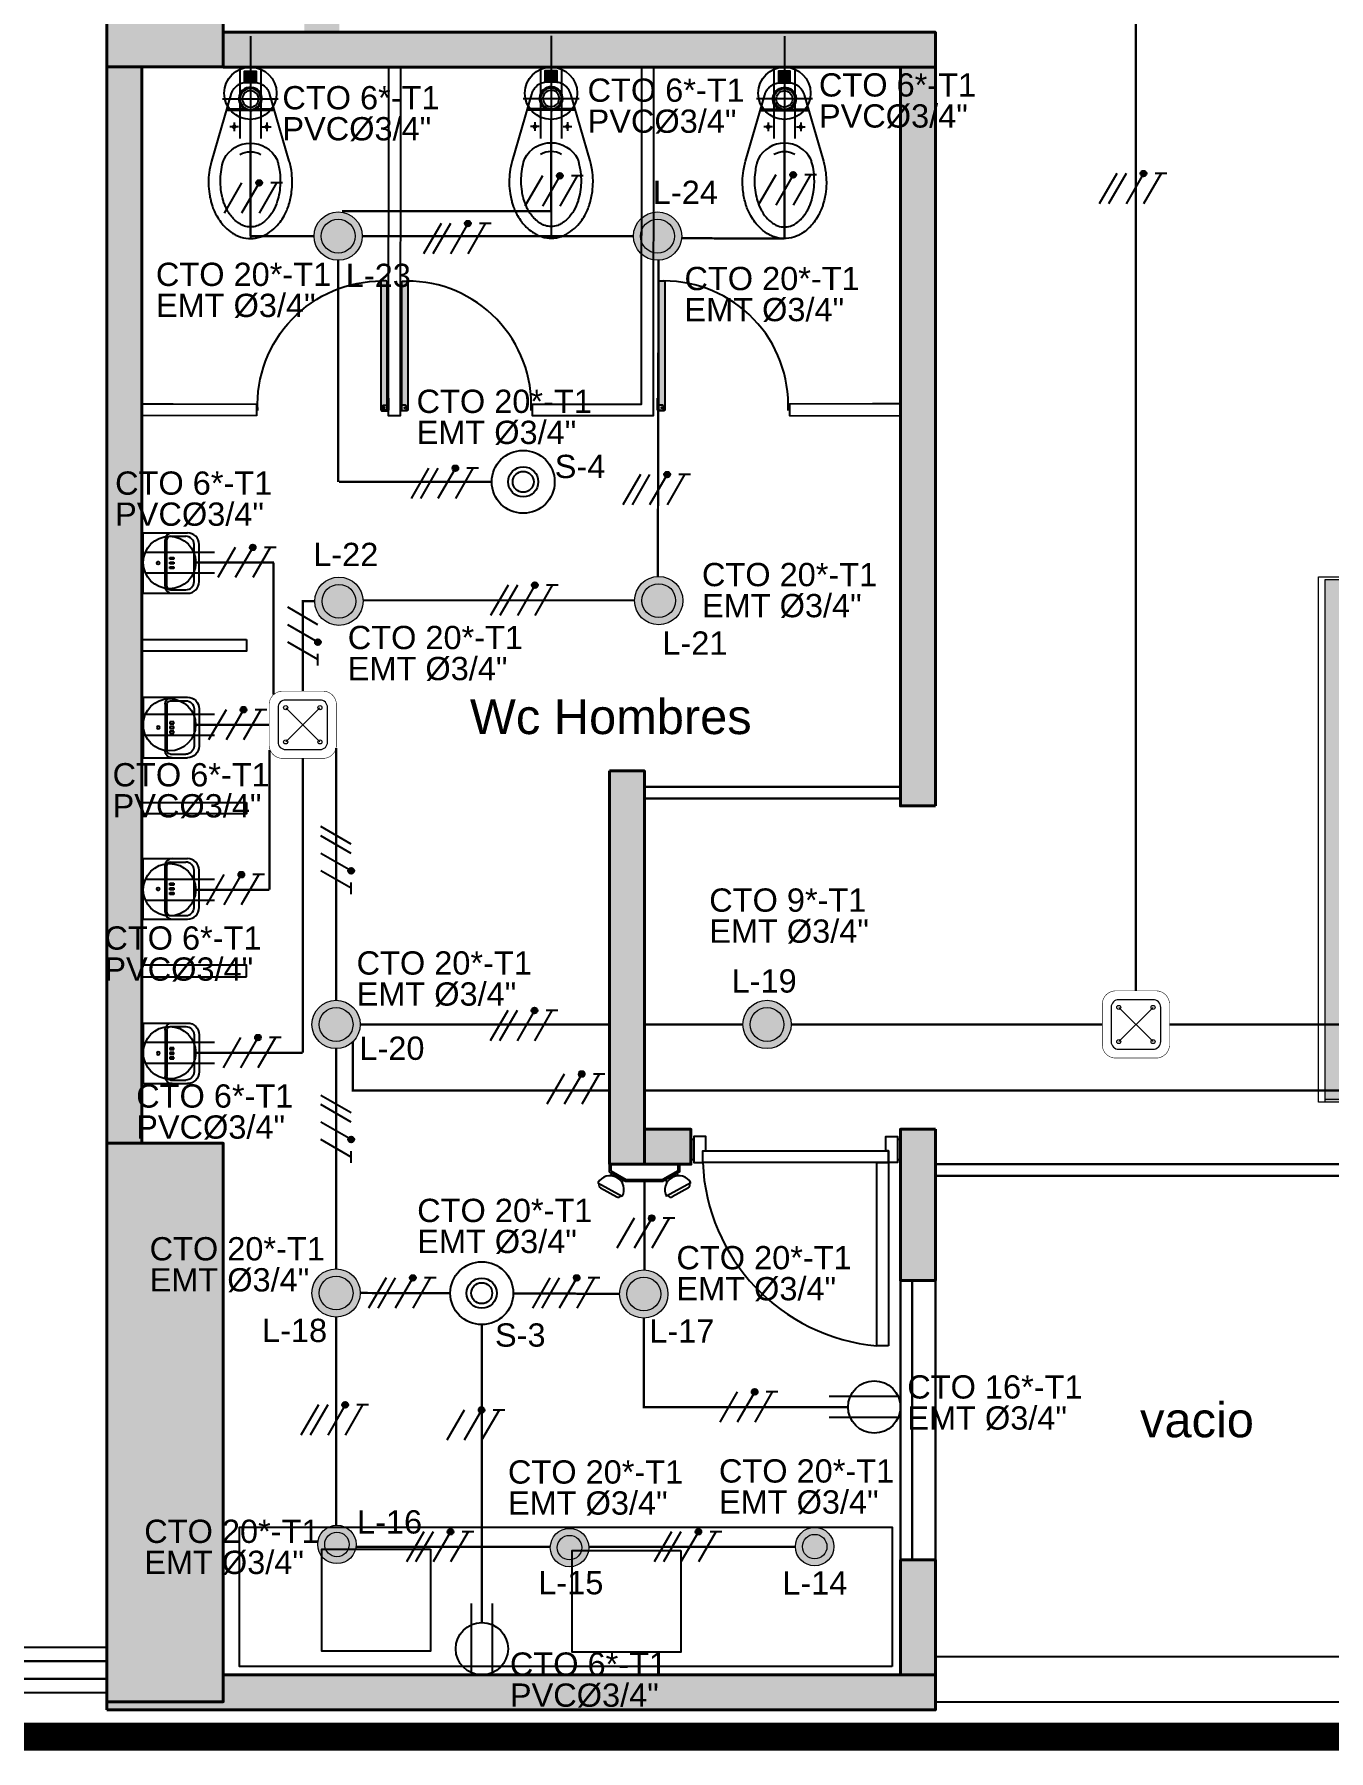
# Model space of a CAD drawing. Header units: metres. Extents: x -692 to 1029, y -233 to 3386.
# Drawn here: x 1002.93 to 1008.49, y 2474.88 to 2482.26 of the extents above; entities that cross this region are included whole.
import ezdxf
from ezdxf.enums import TextEntityAlignment as Align
from ezdxf.lldxf.tags import DXFTag

# ---------------------------------------------------------------- set-up
doc = ezdxf.new("R2010")
doc.units = ezdxf.units.M
doc.linetypes.add('HIDDEN', pattern=[9.525, 6.35, -3.175])
doc.linetypes.add('LÍNEAS_OCULTASX2', pattern=[0.75, 0.5, -0.25])
doc.layers.get('Defpoints').update_dxf_attribs({"color": 8})
for name, color, linetype in [('-ALAMBRADO', 7, 'Continuous'), ('-CN-GYD-ILUMINACION-EM', 1, 'Continuous'), ('-CN-GYD-TEXTOS', 7, 'Continuous'), ('AMOBLAMIENTO', 252, 'Continuous'), ('BYPASS', 7, 'Continuous'), ('CAJA DE PASO', 86, 'Continuous'), ('F-2', 253, 'Continuous'), ('GG_PISO 5', 8, 'Continuous'), ('LUMINARIA DE EMERGENCIA', 1, 'Continuous'), ('LUMINARIA LED CIRCULAR', 7, 'Continuous'), ('MUEBLE', 253, 'Continuous'), ('PLO_CORONA', 251, 'Continuous'), ('SENSOR MOVIMIENTO', 3, 'Continuous'), ('T', 1, 'Continuous')]:
    doc.layers.add(name, color=color, linetype=linetype)
for name, color, linetype, lineweight in [('-CN-GYD-LUMINARIA CINTA LED', 4, 'Continuous', 18), ('-CN-GYD-TUBERIA PVC', 96, 'PVC_LINE', 25), ('-CN-GYD-TUBERÍA ILUMINACION', 5, 'Continuous', 18), ('-CN-GYD-TUBERÍA TOMACORRIENTE PVC', 86, 'Continuous', 18), ('-CN-INTERRUPTORES DE PARED', 3, 'Continuous', 20), ('_TEXTO', 7, 'Continuous', 9), ('Estructura', 250, 'Continuous', 40), ('TEXTOS', 250, 'Continuous', 20), ('Textos 1', 7, 'Continuous', 25), ('Vidrio', 253, 'Continuous', 30)]:
    doc.layers.add(name, color=color, linetype=linetype, lineweight=lineweight)
for name, color, linetype, true_color in [('A-HATCH CONCRETO', 7, 'Continuous', 0xa8a8a8), ('HACHTCOLUMNA', 7, 'Continuous', 0x5c5c5c), ('JCA_HATCH 254', 7, 'Continuous', 0xc4c4c4)]:
    doc.layers.add(name, color=color, linetype=linetype, true_color=true_color)
doc.layers.add('DIM-25', color=253, linetype='Continuous', plot=False)
doc.layers.add('Muro', color=7, linetype='Continuous', lineweight=40, true_color=0x2e2e2e)
doc.styles.add('GYD', font='arial.ttf', dxfattribs={"height": 2.5})
doc.styles.add('ROMAN', font='ROMANS', dxfattribs={"width": 1.2})
doc.styles.get("Standard").update_dxf_attribs({"font": 'arial.ttf'})
tags = doc.linetypes.add('EMT_LINE', pattern='A,0.5,-0.2,["EMT",Standard,S=0.1,R=0,X=-0.1,Y=-0.05],-0.25', length=0.95).pattern_tags.tags
tags[6] = DXFTag(74, 10)
tags = doc.linetypes.add('PVC_LINE', pattern='A,0.5,-0.2,["PVC",Standard,S=0.1,R=0,X=-0.1,Y=-0.05],-0.25', length=0.95).pattern_tags.tags
tags[6] = DXFTag(74, 10)

# ---------------------------------------------------------------- blocks, each defined once
blk = doc.blocks.new('t')
at = {"layer": 'T'}
for p, q in [((0.0063, 0.03), (0.2042, 0.03)), ((0.0063, -0.03), (0.2042, -0.03))]:
    blk.add_line(p, q, dxfattribs=at)
blk.add_circle((0.075, 0), 0.075, dxfattribs=at)
blk = doc.blocks.new('Caja de paso')
at = {"layer": '-CN-GYD-TUBERÍA TOMACORRIENTE PVC', "const_width": 0.00173}
blk.add_lwpolyline([(-0.1111, 0.0667), (-0.1111, -0.0667, 0.414214), (-0.0667, -0.1111), (0.0667, -0.1111, 0.414214), (0.1111, -0.0667), (0.1111, 0.0667, 0.414214), (0.0667, 0.1111), (-0.0667, 0.1111, 0.414214)], format="xyb", close=True, dxfattribs=at)
at = {"layer": '-CN-GYD-TUBERÍA TOMACORRIENTE PVC'}
blk.add_lwpolyline([(-0.0566, -0.0819), (0.0566, -0.0819, 0.414214), (0.0819, -0.0566), (0.0819, 0.0566, 0.414214), (0.0566, 0.0819), (-0.0566, 0.0819, 0.414214), (-0.0819, 0.0566), (-0.0819, -0.0566, 0.414214)], format="xyb", close=True, dxfattribs=at)
at = {"layer": '-CN-GYD-TUBERÍA TOMACORRIENTE PVC', "linetype": 'LÍNEAS_OCULTASX2'}
for points in [[(-0.0566, 0.0566), (0.0566, -0.0566)], [(0.0566, 0.0566), (-0.0566, -0.0566)]]:
    blk.add_lwpolyline(points, dxfattribs=at)
at = {"layer": '-CN-GYD-TUBERÍA TOMACORRIENTE PVC'}
for centre in [(-0.0566, 0.0566), (0.0566, 0.0566), (-0.0566, -0.0566), (0.0566, -0.0566)]:
    blk.add_circle(centre, 0.00665, dxfattribs=at)
blk = doc.blocks.new('2x')
at = {"layer": '-ALAMBRADO'}
h = blk.add_hatch(color=256, dxfattribs=at)
edge = h.paths.add_edge_path()
edge.add_arc((0.075, 0.13), 0.025, 0, 360)
for p, q in [((-0.075, 0.13), (-0.225, -0.13)), ((0.075, 0.13), (-0.075, -0.13)), ((0.225, 0.13), (0.075, -0.13))]:
    blk.add_line(p, q, dxfattribs=at)
blk.add_lwpolyline([(0.275, 0.13), (0.175, 0.13)], dxfattribs=at)
blk.add_circle((0.075, 0.13), 0.025, dxfattribs=at)
blk = doc.blocks.new('*U28')
at = {"layer": '-ALAMBRADO'}
blk.add_blockref('2x', (0, 0), dxfattribs=at)
blk = doc.blocks.new('3x')
at = {"layer": '-ALAMBRADO'}
h = blk.add_hatch(color=256, dxfattribs=at)
edge = h.paths.add_edge_path()
edge.add_arc((0.078, 0.13), 0.025, 0, 360)
for p, q in [((-0.152, 0.13), (-0.302, -0.13)), ((-0.072, 0.13), (-0.222, -0.13)), ((0.078, 0.13), (-0.072, -0.13)), ((0.228, 0.13), (0.078, -0.13))]:
    blk.add_line(p, q, dxfattribs=at)
blk.add_lwpolyline([(0.278, 0.13), (0.178, 0.13)], dxfattribs=at)
blk.add_circle((0.078, 0.13), 0.025, dxfattribs=at)
blk = doc.blocks.new('*U95')
at = {"layer": '-ALAMBRADO'}
blk.add_blockref('3x', (0, 0), dxfattribs=at)
blk = doc.blocks.new('OJO DE BUEY 12W')
at = {"layer": 'JCA_HATCH 254', "transparency": 33554687}
h = blk.add_hatch(color=256, dxfattribs=at)
h.dxf.hatch_style = 1
h.paths.add_polyline_path([(-103.7, 0, 1), (103.7, 0, 1)])
h.paths.add_polyline_path([(72.7, 0, -1), (-72.7, 0, -1)], flags=16)
at = {"layer": 'LUMINARIA LED CIRCULAR', "linetype": 'EMT_LINE', "lineweight": 5, "ltscale": 10}
h = blk.add_hatch(color=256, dxfattribs=at)
h.dxf.hatch_style = 1
h.set_gradient(color1=(147, 149, 152), color2=(248, 246, 176), name='SPHERICAL')
edge = h.paths.add_edge_path()
edge.add_arc((0, 0), 72.7, 0, 360)
at = {"layer": 'LUMINARIA LED CIRCULAR', "linetype": 'Continuous', "lineweight": 5, "ltscale": 10}
for radius in [103.7, 72.7]:
    blk.add_circle((0, 0), radius, dxfattribs=at)
blk = doc.blocks.new('Sensor 360º_')
at = {"layer": 'SENSOR MOVIMIENTO'}
for radius in [0.1126, 0.054, 0.0375]:
    blk.add_circle((0, 0), radius, dxfattribs=at)
blk = doc.blocks.new('*U29')
at = {"layer": '-ALAMBRADO'}
blk.add_blockref('3x', (0, 0), dxfattribs=at)
blk = doc.blocks.new('*U35')
at = {"layer": '-CN-GYD-ILUMINACION-EM', "ltscale": 0.3}
for p, q in [((-145, 270), (-200, 170)), ((-114, 285), (-197, 136)), ((-119, 277), (-119, 277)), ((-193, 144), (-193, 144)), ((-145, -270), (-200, -170)), ((-114, -285), (-197, -136)), ((-193, -144), (-193, -144)), ((-119, -277), (-119, -277))]:
    blk.add_line(p, q, dxfattribs=at)
at = {"layer": '-CN-GYD-ILUMINACION-EM'}
for p, q in [((0, 217), (-46, 217)), ((0, -217), (0, 217)), ((-104, 116), (-104, -116)), ((-94, 114), (-94, -114)), ((0, 207), (-40, 207)), ((-40, -207), (0, -207)), ((-46, -217), (0, -217))]:
    blk.add_line(p, q, dxfattribs=at)
for points in [[(-46, 217), (-104, 116)], [(-96, 130), (-110, 138)], [(-40, 207), (-94, 114)], [(-56, 199), (-70, 208)], [(-96, -130), (-110, -138)], [(-46, -217), (-104, -116)], [(-40, -207), (-94, -114)], [(-56, -199), (-70, -208)]]:
    blk.add_lwpolyline(points, dxfattribs=at)
at = {"layer": '-CN-GYD-ILUMINACION-EM', "ltscale": 0.3}
for centre, radius, start, end in [((-156, 211), 85.5, 240.9715, 60.9715), ((-128, 260), 19.1, 60.9715, 150.9715), ((-183, 161), 19.1, 150.9715, 240.9715), ((-183, -161), 19.1, 119.0285, 209.0285), ((-156, -211), 85.5, 299.0285, 119.0285), ((-128, -260), 19.1, 209.0285, 299.0285)]:
    blk.add_arc(centre, radius, start, end, dxfattribs=at)
at = {"layer": '-CN-GYD-TEXTOS', "style": 'GYD'}
blk.add_attdef('5', (-68, -406), '', height=125, rotation=90, dxfattribs=at)
blk = doc.blocks.new('Est etapa 3 torre')
at = {"layer": 'HACHTCOLUMNA'}
h = blk.add_hatch(color=256, dxfattribs=at)
h.paths.add_polyline_path([(1123.5504, -5959.124), (1123.0504, -5959.124), (1123.0504, -5957.624), (1123.5504, -5957.624)])
h.paths.add_polyline_path([(1116.0504, -5959.124), (1115.5504, -5959.124), (1115.5504, -5957.624), (1116.0504, -5957.624)])
h.paths.add_polyline_path([(1139.548, -5959.124), (1139.048, -5959.124), (1139.048, -5957.624), (1139.548, -5957.624)])
h.paths.add_polyline_path([(1132.0504, -5959.124), (1131.5504, -5959.124), (1131.5504, -5957.624), (1132.0504, -5957.624)])
h.paths.add_polyline_path([(1140.048, -5967.6488), (1140.048, -5968.1488), (1138.548, -5968.1488), (1138.548, -5967.6488)])
h.paths.add_polyline_path([(1124.0504, -5967.6488), (1124.0504, -5968.1488), (1122.5504, -5968.1488), (1122.5504, -5967.6488)])
h.paths.add_polyline_path([(1131.0504, -5967.6488), (1131.0504, -5968.1488), (1132.5504, -5968.1488), (1132.5504, -5967.6488)])
h.paths.add_polyline_path([(1115.0504, -5967.6488), (1115.0504, -5968.1488), (1116.5504, -5968.1488), (1116.5504, -5967.6488)])
h.paths.add_polyline_path([(1140.048, -5975.6488), (1140.048, -5976.1488), (1138.548, -5976.1488), (1138.548, -5975.6488)])
h.paths.add_polyline_path([(1124.0504, -5975.6488), (1124.0504, -5976.1488), (1122.5504, -5976.1488), (1122.5504, -5975.6488)])
h.paths.add_polyline_path([(1131.0504, -5975.6488), (1131.0504, -5976.1488), (1132.5504, -5976.1488), (1132.5504, -5975.6488)])
h.paths.add_polyline_path([(1115.0504, -5975.6488), (1115.0504, -5976.1488), (1116.5504, -5976.1488), (1116.5504, -5975.6488)])
h.paths.add_polyline_path([(1140.048, -5985.7488), (1140.048, -5986.2488), (1138.548, -5986.2488), (1138.548, -5985.7488)])
h.paths.add_polyline_path([(1124.0504, -5985.7488), (1124.0504, -5986.2488), (1122.5504, -5986.2488), (1122.5504, -5985.7488)])
h.paths.add_polyline_path([(1131.0504, -5985.7488), (1131.0504, -5986.2488), (1132.5504, -5986.2488), (1132.5504, -5985.7488)])
h.paths.add_polyline_path([(1115.0504, -5985.7488), (1115.0504, -5986.2488), (1116.5504, -5986.2488), (1116.5504, -5985.7488)])
h.paths.add_polyline_path([(1140.048, -5993.7488), (1140.048, -5994.2488), (1138.548, -5994.2488), (1138.548, -5993.7488)])
h.paths.add_polyline_path([(1124.0504, -5993.7488), (1124.0504, -5994.2488), (1122.5504, -5994.2488), (1122.5504, -5993.7488)])
h.paths.add_polyline_path([(1131.0504, -5993.7488), (1131.0504, -5994.2488), (1132.5504, -5994.2488), (1132.5504, -5993.7488)])
h.paths.add_polyline_path([(1115.0504, -5993.7488), (1115.0504, -5994.2488), (1116.5504, -5994.2488), (1116.5504, -5993.7488)])
h.paths.add_polyline_path([(1132.0504, -6003.4264), (1131.5504, -6003.4264), (1131.5504, -6004.9218), (1132.0504, -6004.9218)])
h.paths.add_polyline_path([(1138.1528, -6003.4238), (1139.6528, -6003.4238), (1139.6528, -6003.9238), (1138.1528, -6003.9238)])
h.paths.add_polyline_path([(1116.0504, -6004.9241), (1116.0504, -6003.4241), (1115.5504, -6003.4241), (1115.5504, -6004.9241)])
h.paths.add_polyline_path([(1123.5504, -6004.9241), (1123.5504, -6003.4241), (1123.0504, -6003.4241), (1123.0504, -6004.9241)])
h.paths.add_polyline_path([(1139.048, -6011.9488), (1139.048, -6009.5488), (1139.548, -6009.5488), (1139.548, -6011.9488)])
h.paths.add_polyline_path([(1131.5504, -6009.5488), (1131.5504, -6011.9488), (1132.0504, -6011.9488), (1132.0504, -6009.5488)])
h.paths.add_polyline_path([(1123.0504, -6009.5488), (1123.0504, -6011.9488), (1123.5504, -6011.9488), (1123.5504, -6009.5488)])
h.paths.add_polyline_path([(1116.0504, -6009.5488), (1116.0504, -6011.9488), (1115.5504, -6011.9488), (1115.5504, -6009.5488)])
at = {"layer": 'Estructura'}
for points in [[(1123.5504, -6004.9241), (1123.5504, -6003.4241), (1123.0504, -6003.4241), (1123.0504, -6004.9241)], [(1123.0504, -6009.5488), (1123.0504, -6011.9488), (1123.5504, -6011.9488), (1123.5504, -6009.5488)]]:
    blk.add_lwpolyline(points, close=True, dxfattribs=at)
blk = doc.blocks.new('P8P1P161')
for p, q in [((-0.13, 0), (0.13, 0)), ((-0.13, 0), (-0.13, -0.1233)), ((0.13, 0), (0.13, -0.1233)), ((-0.13, -0.1233), (-0.13, -0.19)), ((-0.1149, -0.1163), (-0.1149, -0.1829)), ((-0.1, -0.0933), (0.1, -0.0933)), ((-0.1, -0.1014), (0.1, -0.1014)), ((-0.024, -0.1304), (-0.024, -0.1136)), ((-0.024, -0.1136), (-0.016, -0.1136)), ((-0.016, -0.1304), (-0.024, -0.1304)), ((-0.016, -0.1136), (-0.016, -0.1304)), ((-0.004, -0.1136), (0.004, -0.1136)), ((-0.004, -0.1304), (-0.004, -0.1136)), ((0.004, -0.1304), (-0.004, -0.1304)), ((0.004, -0.1136), (0.004, -0.1304)), ((0.016, -0.1304), (0.016, -0.1136)), ((0.016, -0.1136), (0.024, -0.1136)), ((0.024, -0.1304), (0.016, -0.1304)), ((0.024, -0.1136), (0.024, -0.1304)), ((0.1149, -0.1163), (0.1149, -0.1829)), ((0.13, -0.1233), (0.13, -0.19)), ((-0.08, -0.2178), (0.08, -0.2178)), ((-0.08, -0.24), (0.08, -0.24))]:
    blk.add_line(p, q)
blk.add_circle((0, -0.0641), 0.00632)
for centre, radius, start, end in [((-0.1, -0.1233), 0.03, 90, 180), ((-0.1, -0.1163), 0.0149, 90, 180), ((0.1, -0.1233), 0.03, 0, 90), ((0.1, -0.1163), 0.0149, 0, 90), ((-0.08, -0.19), 0.05, 180, 270), ((-0.08, -0.1829), 0.0349, 180, 270), ((0.08, -0.1829), 0.0349, 270, 0), ((0.08, -0.19), 0.05, 270, 0)]:
    blk.add_arc(centre, radius, start, end)
at = {"style": 'ROMAN', "width": 1.2}
for tag, flags, p in [('CODIN', 3, (0.0177, -0.6472)), ('CODIN0', 1, (-0.032, -0.9754))]:
    blk.add_attdef(tag, text='', height=0.21, dxfattribs=dict(at, flags=flags)).set_placement(p, align=Align.MIDDLE)
blk = doc.blocks.new('PUERTA BAÑOS')
at = {"layer": 'AMOBLAMIENTO'}
h = blk.add_hatch(color=255, dxfattribs=at)
edge = h.paths.add_edge_path()
edge.add_line((-0.0075, 0.0025), (-0.0075, -0.6278))
edge.add_arc((-0.0125, -0.6278), 0.005, -90, 0, ccw=False)
edge.add_line((-0.0125, -0.6328), (-0.0325, -0.6328))
edge.add_arc((-0.0325, -0.6278), 0.005, 180, 270, ccw=False)
edge.add_line((-0.0375, -0.6278), (-0.0375, -0.0025))
edge.add_arc((-0.0325, -0.0025), 0.005, 90, 180, ccw=False)
edge.add_line((-0.0325, 0.0025), (-0.0075, 0.0025))
for p, q in [((0, 0), (-0.005, 0)), ((0, -0.06), (0, 0)), ((-0.03, -0.005), (-0.03, -0.02)), ((-0.005, 0), (-0.025, 0)), ((-0.025, -0.025), (-0.005, -0.025)), ((-0.005, -0.025), (-0.005, 0)), ((-0.005, 0), (-0.005, -0.06)), ((-0.005, -0.06), (0, -0.06))]:
    blk.add_line(p, q, dxfattribs=at)
blk.add_lwpolyline([(-0.0075, 0.0025), (-0.0075, -0.6278, -0.414214), (-0.0125, -0.6328), (-0.0325, -0.6328, -0.414214), (-0.0375, -0.6278), (-0.0375, -0.0025, -0.414214), (-0.0325, 0.0025)], format="xyb", close=True, dxfattribs=at)
blk.add_circle((-0.0225, -0.0125), 0.0025, dxfattribs=at)
at = {"layer": 'AMOBLAMIENTO', "ltscale": 0.1}
blk.add_arc((-0.034, -0.0259), 0.6069, 177.54831, 270.14368, dxfattribs=at)
at = {"layer": 'AMOBLAMIENTO'}
for centre, start, end in [((-0.025, -0.005), 90, 180), ((-0.025, -0.02), 180, 270)]:
    blk.add_arc(centre, 0.005, start, end, dxfattribs=at)
blk = doc.blocks.new('INODORO')
at = {"layer": 'AMOBLAMIENTO'}
blk.add_hatch(color=255, dxfattribs=at).paths.add_polyline_path([(0.025, 0.05), (-0.025, 0.05), (-0.025, 0), (0.025, 0)])
at = {"layer": 'AMOBLAMIENTO', "extrusion": (-1.55665e-06, -4.47371e-06, 1)}
for p, q in [((-0.0513, 0.24, 13.5017), (-0.0887, 0.24, 13.5017)), ((-0.07, 0.2213, 13.5017), (-0.07, 0.2587, 13.5017)), ((0.0513, 0.24, 13.5017), (0.0887, 0.24, 13.5017)), ((0.07, 0.2213, 13.5017), (0.07, 0.2587, 13.5017)), ((0.103, 0.17, 13.5017), (-0.103, 0.17, 13.5017)), ((-0.0237, 0.164, 13.5017), (-0.1013, 0.164, 13.5017)), ((0.1013, 0.164, 13.5017), (0.0237, 0.164, 13.5017))]:
    blk.add_line(p, q, dxfattribs=at)
at = {"layer": 'AMOBLAMIENTO', "extrusion": (-1.55665e-06, -4.47371e-06, 1), "flags": 128}
for points, elevation in [([(0.1671, 0.3875), (0.0841, 0.1015, -0.016701), (0.0827, 0.097, -0.022806), (0.0804, 0.0911, -0.021821), (0.0776, 0.0856, -0.034751), (0.0723, 0.0775, -0.036571), (0.0655, 0.0699, -0.043988), (0.056, 0.0621, -0.052185), (0.0431, 0.0552, -0.082496), (0.0207, 0.0501, -0.014668), (0.0166, 0.05), (-0.0166, 0.05, -0.083909), (-0.0396, 0.0539, -0.098699), (-0.0632, 0.0678, -0.082496), (-0.0776, 0.0856, -0.052185), (-0.0834, 0.099, -0.009147), (-0.0841, 0.1015), (-0.1671, 0.3875, -0.038438), (-0.1773, 0.4362, -0.03221), (-0.18, 0.4779, -0.004356), (-0.18, 0.4836, -0.034754), (-0.176, 0.5285, -0.021818), (-0.1704, 0.5562, -0.013779), (-0.1656, 0.5734, -0.009024), (-0.1628, 0.582, -0.022804), (-0.1543, 0.6032, -0.021821), (-0.1445, 0.6227, -0.031515), (-0.1273, 0.6491, -0.003233), (-0.1258, 0.6511, -0.036571), (-0.1069, 0.6723, -0.043988), (-0.0805, 0.6939, -0.02205), (-0.0659, 0.7029, -0.030103), (-0.0513, 0.7099, -0.082496), (-0.0079, 0.7198, -0.014666), (0, 0.72, -0.083908), (0.0445, 0.7125, -0.043384), (0.0659, 0.7029, -0.055079), (0.1007, 0.6781, -0.050815), (0.1273, 0.6491, -0.03155), (0.1445, 0.6226, -0.052186), (0.1652, 0.5748, -0.001468), (0.1656, 0.5734, -0.042516), (0.1773, 0.5196, -0.03221), (0.18, 0.4779, -0.004357), (0.18, 0.4723, -0.034752), (0.176, 0.4274, -0.02182), (0.1704, 0.3996, -0.009707), (0.1671, 0.3875)], 13.5018), ([(0, 0.6701, 0.014666), (-0.005, 0.6699, 0.082496), (-0.0324, 0.6637, 0.044795), (-0.046, 0.6567, 0.007375), (-0.0496, 0.6542, 0.043988), (-0.0699, 0.6377, 0.036571), (-0.0844, 0.6214, 0.018877), (-0.0909, 0.6122, 0.015864), (-0.0979, 0.6006, 0.021821), (-0.1063, 0.584, 0.022804), (-0.1136, 0.5659, 0.01791), (-0.1181, 0.5512, 0.004894), (-0.1196, 0.5455, 0.021818), (-0.1248, 0.5196, 0.034754), (-0.1285, 0.4778, 0.004356), (-0.1285, 0.4725, 0.03221), (-0.126, 0.4336, 0.03362), (-0.1181, 0.3937, 0.010353), (-0.1156, 0.3852, 0.008488), (-0.1133, 0.3783)], 13.5017), ([(0.1134, 0.3783, 0.000935), (0.1136, 0.3791, 0.017908), (0.1181, 0.3937, 0.004894), (0.1196, 0.3995, 0.02182), (0.1249, 0.4253, 0.034752), (0.1285, 0.4672, 0.004357), (0.1286, 0.4725, 0.03221), (0.1261, 0.5114, 0.033619), (0.1181, 0.5512, 0.010353), (0.1157, 0.5597, 0.052186), (0.098, 0.6006, 0.015899), (0.0909, 0.6122, 0.066511), (0.0652, 0.6422, 0.040373), (0.046, 0.6567, 0.058094), (0.0282, 0.6653, 0.083908), (0, 0.6701)], 13.5017)]:
    blk.add_lwpolyline(points, format="xyb", dxfattribs=dict(at, elevation=elevation))
at = {"layer": 'AMOBLAMIENTO', "linetype": 'HIDDEN', "ltscale": 0.25, "extrusion": (-1.55665e-06, -4.47371e-06, 1), "elevation": 13.5017}
for points in [[(0, -0.1499), (0, 0.7201)], [(-0.12, 0.1201), (0.12, 0.1201)]]:
    blk.add_lwpolyline(points, dxfattribs=at)
at = {"layer": 'AMOBLAMIENTO', "extrusion": (-1.55665e-06, -4.47371e-06, 1), "elevation": 13.5017}
blk.add_lwpolyline([(0.025, 0.0501), (-0.025, 0.0501), (-0.025, 0.0001), (0.025, 0.0001)], close=True, dxfattribs=at)
at = {"layer": 'AMOBLAMIENTO', "extrusion": (-1.55665e-06, -4.47371e-06, 1)}
for major_axis, start_param, end_param in [((0.1211, -0.0421), 3.962815, 6.131668), ((0.0863, -0.03), 4.528683, 5.5658)]:
    blk.add_ellipse((0, 0.4382, 13.5017), major_axis=major_axis, ratio=1, start_param=start_param, end_param=end_param, dxfattribs=at)
for centre, major_axis in [((-0.07, 0.24, 13.5017), (0.00567, -0.00197)), ((0.07, 0.24, 13.5017), (0.00567, -0.00197)), ((0, 0.12, 13.5017), (0.0472, -0.0164)), ((0, 0.12, 13.5017), (0.0425, -0.0148)), ((0, 0.12, 13.5017), (0.0331, -0.0115))]:
    blk.add_ellipse(centre, major_axis=major_axis, ratio=1, dxfattribs=at)
blk = doc.blocks.new('A$Ca864cd78')
at = {"layer": 'A-HATCH CONCRETO', "ltscale": 0.03}
h = blk.add_hatch(color=256, dxfattribs=at)
h.dxf.hatch_style = 1
h.paths.add_polyline_path([(11.7936, 8.5794), (11.7936, 8.4294), (12.1418, 8.4294), (12.1418, 8.5794)])
h.paths.add_polyline_path([(12.1418, 8.5794), (12.2918, 8.5794), (12.2918, 7.2285), (12.1418, 7.2285)])
h.paths.add_polyline_path([(14.8533, 7.0784), (14.8533, 7.2285), (11.7936, 7.2288), (11.7936, 7.0787)])
h.paths.add_polyline_path([(11.4436, 2.4547), (11.4436, 7.0794), (11.2936, 7.0794), (11.2936, 2.8201), (11.2936, 2.4547)])
h.paths.add_polyline_path([(14.8532, 3.904), (14.7032, 3.904), (14.7032, 7.0784), (14.8532, 7.0784)])
h.paths.add_polyline_path([(13.453, 4.054), (13.4532, 2.3644), (13.8032, 2.3645), (13.8032, 2.5148), (13.6041, 2.5145), (13.603, 4.054)])
h.paths.add_polyline_path([(14.8532, 2.5147), (14.7032, 2.5147), (14.7032, 1.865), (14.8532, 1.865)])
h.paths.add_polyline_path([(14.7032, 2.3644), (14.7032, 2.3646), (14.7032, 2.5147), (14.7032, 2.5145)], flags=16)
h.paths.add_polyline_path([(11.2936, 0.02), (14.8533, 0.02), (14.8533, 0.1701), (11.7936, 0.1701), (11.7936, 0.0546), (11.2936, 0.0546)])
h.paths.add_polyline_path([(14.7032, 0.6649), (14.7032, 0.1701), (14.8533, 0.1701), (14.8533, 0.6649)])
h.paths.add_polyline_path([(18.169, 2.5147), (18.169, 2.3647), (17.6025, 2.3647), (17.6025, 0), (17.4525, 0), (17.4525, 2.5147)])
h.paths.add_polyline_path([(20.7214, 2.5147), (20.7214, 2.3647), (20.2936, 2.3647), (20.2936, 2.4546), (19.7936, 2.4546), (19.7936, 2.3647), (19.369, 2.3647), (19.369, 2.5147)])
h.paths.add_polyline_path([(17.6025, 0), (24.6451, 0), (24.6451, 0.1527), (17.6025, 0.1527)])
h.paths.add_polyline_path([(22.9205, 2.5146), (22.9205, 2.3646), (21.9214, 2.3646), (21.9214, 2.5146)])
h.paths.add_polyline_path([(22.3459, 0.1527), (22.496, 0.1527), (22.496, 2.3646), (22.346, 2.3646), (22.346, 2.3666), (22.3459, 0.1527), (22.3459, 0.1527)])
h.paths.add_polyline_path([(24.1205, 2.5146), (24.1205, 2.3646), (24.6451, 2.3646), (24.6451, 0), (24.7952, 0), (24.7952, 2.5146)])
h.paths.add_polyline_path([(27.7912, 0.1546), (31.5924, 0.1546), (31.5924, 0.0046), (27.7912, 0.0045)])
h.paths.add_polyline_path([(27.2411, 0.0046), (27.2411, 2.4546), (27.2912, 2.4546), (27.2912, 0.0546), (27.7912, 0.0546), (27.7912, 0.0046)])
h.paths.add_polyline_path([(31.0265, 1.6582), (31.0265, 0.1546), (30.8764, 0.1546), (30.8764, 1.6582)])
h.paths.add_polyline_path([(31.0265, 1.6583), (31.4423, 1.6583), (31.4423, 1.5082), (31.0265, 1.5082)])
h.paths.add_polyline_path([(31.5924, 1.6583), (31.5924, 0.1546), (31.4424, 0.1546), (31.4423, 1.6583)])
h.paths.add_polyline_path([(28.2906, 3.9736), (31.4423, 3.9742), (31.4423, 3.8241), (28.2906, 3.8236)])
h.paths.add_polyline_path([(28.8996, 4.9138), (28.8996, 3.9741), (29.0497, 3.9741), (29.0497, 4.9138)])
h.paths.add_polyline_path([(27.2397, 6.0762), (27.2411, 2.4546), (27.3912, 2.4546), (27.3898, 6.0762)])
h.paths.add_polyline_path([(27.3906, 3.974), (27.3906, 3.9741), (27.3906, 3.824), (27.3906, 3.8239)], flags=17)
h.paths.add_polyline_path([(28.8996, 6.0662), (31.4423, 6.0662), (31.4423, 5.9162), (28.8996, 5.9161)])
h.paths.add_polyline_path([(31.5924, 6.0662), (31.5924, 4.8629), (31.4424, 4.8629), (31.4423, 6.0662)])
h.paths.add_polyline_path([(28.8996, 9.8331), (28.8996, 8.2737), (29.0497, 8.2737), (29.0496, 9.8331)])
h.paths.add_polyline_path([(30.9949, 9.8309), (28.8996, 9.8347), (28.8996, 9.9848), (30.9957, 9.9807)])
h.paths.add_polyline_path([(31.2123, 11.4291), (22.7445, 11.4291), (22.7445, 11.2791), (31.2123, 11.2791)])
h.paths.add_polyline_path([(22.7445, 8.5784), (22.7449, 11.2791), (22.8949, 11.2791), (22.8945, 8.5784)])
at = {"layer": 'AMOBLAMIENTO'}
for points in [[(12.5552, 7.0784), (12.5542, 5.5805), (12.5041, 5.5805), (12.5041, 5.6305), (12.5041, 5.6305), (12.5051, 7.0784)], [(13.6417, 7.0784), (13.6407, 5.5799), (13.1224, 5.5799), (13.1224, 5.6299), (13.5906, 5.6299), (13.5916, 7.0784)], [(11.936, 5.5805), (11.4436, 5.5815), (11.4436, 5.6315), (11.5791, 5.6315), (11.5791, 5.6315), (11.936, 5.6305)], [(14.2262, 5.5805), (14.7032, 5.5815), (14.7032, 5.6315), (14.5831, 5.6315), (14.5831, 5.6315), (14.2262, 5.6305)], [(11.8935, 4.6193), (11.8935, 4.5693), (11.4435, 4.5693), (11.4435, 4.6193)], [(11.8935, 3.9193), (11.8935, 3.8693), (11.4435, 3.8693), (11.4435, 3.9193)], [(11.8935, 3.1693), (11.8935, 3.2193), (11.4435, 3.2193), (11.4435, 3.1693)], [(14.6679, 0.2057), (11.8637, 0.2057), (11.8637, 0.8057), (14.6679, 0.8057)], [(12.6837, 0.7105), (12.6837, 0.2726), (12.2166, 0.2726), (12.2166, 0.7105)], [(13.7595, 0.7053), (13.7595, 0.2675), (13.2924, 0.2675), (13.2924, 0.7053)]]:
    blk.add_lwpolyline(points, close=True, dxfattribs=at)
at = {"layer": 'Defpoints', "ltscale": 5, "const_width": 0.1199}
blk.add_lwpolyline([(0, 54.3796), (31.5924, 54.3796), (31.5924, -0.0954), (0, -0.0954)], close=True, dxfattribs=at)
at = {"layer": 'DIM-25'}
blk.add_arc((14.6769, 2.4042), 0.8236, 182.27406, 264.77034, dxfattribs=at)
at = {"layer": 'F-2'}
for points in [[(13.8032, 2.3842), (13.8159, 2.3842), (13.8159, 2.4713), (13.8032, 2.4713)], [(13.8666, 2.4222), (13.8666, 2.484), (13.8159, 2.484), (13.8159, 2.3715), (13.8539, 2.3715), (13.8539, 2.4222), (13.8666, 2.4222)], [(14.6398, 2.4222), (14.6398, 2.484), (14.6905, 2.484), (14.6905, 2.3715), (14.6525, 2.3715), (14.6525, 2.4222), (14.6398, 2.4222)], [(14.7032, 2.4713), (14.6905, 2.4713), (14.6905, 2.3842), (14.7032, 2.3842)]]:
    blk.add_lwpolyline(points, dxfattribs=at)
for points in [[(14.6525, 2.4222), (14.6525, 2.3715), (13.8539, 2.3715), (13.8539, 2.4222)], [(11.2936, 0.095), (11.2936, 0.2879), (4.2933, 0.2879), (4.2933, 0.095)], [(17.4525, 0.0546), (17.4525, 0.2475), (14.8533, 0.2475), (14.8533, 0.0546)]]:
    blk.add_lwpolyline(points, close=True, dxfattribs=at)
at = {"layer": 'MUEBLE', "linetype": 'HIDDEN'}
blk.add_lwpolyline([(14.6018, 2.3715), (14.6525, 2.3715), (14.6525, 1.584), (14.6018, 1.584)], close=True, dxfattribs=at)
at = {"layer": 'Muro'}
for points in [[(14.8533, 7.0784), (14.8533, 7.2285), (11.7936, 7.2288), (11.7936, 7.0787)], [(11.4436, 2.4547), (11.4436, 7.0794), (11.2936, 7.0794), (11.2936, 2.8201), (11.2936, 2.8201), (11.2936, 2.8201), (11.2936, 2.4547), (11.2936, 2.4547)], [(14.8532, 3.904), (14.7032, 3.904), (14.7032, 7.0784), (14.8532, 7.0784)], [(13.453, 4.054), (13.4532, 2.3644), (13.6032, 2.3644), (13.603, 4.054)], [(13.6032, 2.3644), (13.8032, 2.3646), (13.8032, 2.5147), (13.6032, 2.5145)], [(14.8532, 2.5147), (14.7032, 2.5147), (14.7032, 1.865), (14.8532, 1.865)], [(14.7032, 0.6649), (14.7032, 0.1701), (14.8533, 0.1701), (14.8533, 0.6649)], [(11.2936, 0.02), (14.8533, 0.02), (14.8533, 0.1701), (11.7936, 0.1701), (11.7936, 0.0546), (11.2936, 0.0546)]]:
    blk.add_lwpolyline(points, close=True, dxfattribs=at)
at = {"layer": 'Vidrio'}
for points in [[(14.7032, 3.9358), (14.7032, 3.9858), (13.603, 3.9858), (13.603, 3.9358)], [(17.4525, 2.3146), (17.4525, 2.3646), (14.8533, 2.3646), (14.8533, 2.3146)], [(14.8533, 1.865), (14.7032, 1.865), (14.7032, 0.6649), (14.8533, 0.6649)], [(14.7532, 1.865), (14.7032, 1.865), (14.7032, 0.6649), (14.7532, 0.6649)], [(4.2933, 0.2289), (11.2936, 0.2289), (11.2936, 0.154), (4.2933, 0.154)]]:
    blk.add_lwpolyline(points, close=True, dxfattribs=at)
at = {"layer": 'AMOBLAMIENTO', "extrusion": (0, 0, -1), "zscale": -1, "rotation": 180.0000163624754}
for p in [(-11.9102, 7.0615, 13.5017), (-13.2023, 7.0635, 13.5017)]:
    blk.add_blockref('INODORO', p, dxfattribs=at)
at = {"layer": 'AMOBLAMIENTO', "extrusion": (0, 0, -1), "xscale": -1, "zscale": -1, "rotation": 179.9999836375244}
blk.add_blockref('INODORO', (-14.2048, 7.0614, 13.5017), dxfattribs=at)
at = {"layer": 'AMOBLAMIENTO', "linetype": 'HIDDEN', "ltscale": 0.0003, "yscale": 0.8784798838123716, "zscale": 0.8784798838123716}
for p, xscale, rotation in [((12.5041, 5.6037), -0.8784798838123716, 179.9996933002925), ((12.5542, 5.6032), 0.8784798838123716, 180.0003066997074), ((13.6581, 5.6037), 0.8784798838123716, 180.0003066997074)]:
    blk.add_blockref('PUERTA BAÑOS', p, dxfattribs=dict(at, xscale=xscale, rotation=rotation))
at = {"layer": 'Muro'}
blk.add_blockref('Est etapa 3 torre', (-1111.7568, 6012.0035), dxfattribs=at)
at = {"layer": 'PLO_CORONA', "extrusion": (0, 0, -1), "xscale": -1, "zscale": -1}
for p, rotation in [((-11.4502, 4.9475), 269.9999834825436), ((-11.4502, 4.9475), 269.9999834825435), ((-11.4502, 3.5475), 269.9999834825435)]:
    blk.add_blockref('P8P1P161', p, dxfattribs=dict(at, rotation=rotation))
at = {"layer": 'PLO_CORONA', "extrusion": (0, 0, -1), "zscale": -1}
for p, rotation in [((-11.4502, 4.241), 270.0000165174564), ((-11.4502, 4.241), 270.0000165174565), ((-11.4502, 2.841), 270.0000165174564)]:
    blk.add_blockref('P8P1P161', p, dxfattribs=dict(at, rotation=rotation))
at = {"layer": 'Textos 1', "color": 8, "linetype": 'Continuous', "ltscale": 0.3}
for s, p in [('Wc Hombres', (12.8532, 4.2126)), ('vacio', (15.7328, 1.1912))]:
    blk.add_text(s, height=0.15, dxfattribs=at).set_placement(p)
blk = doc.blocks.new('A$Cfe640b9a')
at = {"layer": '-CN-INTERRUPTORES DE PARED'}
h = blk.add_hatch(dxfattribs=at)
h.set_pattern_fill('SWAMP', color=252, scale=0.5, angle=90)
h.set_pattern_definition([(270, (-2.052306, -0.42678), (0.0663011, -0.0153116), [0.0038279, -0.02679527]), (5e-10, (-2.052306, -0.428697), (0.06630109, 0.01531158), [0.00478487, -0.1278173]), (5e-10, (-2.052306, -0.429175), (0.06630109, 0.01531158), [0.0038279, -0.1287743]), (5e-10, (-2.052306, -0.428218), (0.06630109, 0.01531158), [0.0038279, -0.1287743]), (346.9961, (-2.052306, -0.429654), (0.0663011, 0.01531158), [0.00272185, -0.0653243]), (13.0039, (-2.052306, -0.42774), (3e-11, 0.03062316), [0.00272185, -0.0653243])])
h.paths.add_polyline_path([(0.391, -0.5006), (0.391, -0.4212), (-6.0268, -0.4212), (-6.0268, -0.5006)])
h.paths.add_polyline_path([(0.391, -0.4303), (0.391, -0.4823), (0.391, -0.4417)], flags=17)
at = {"layer": '-CN-INTERRUPTORES DE PARED', "color": 4}
for p, q in [((-6.0583, -0.5293), (-6.0583, -0.3925)), ((-6.0583, -0.3925), (0.391, -0.3925)), ((-6.0268, -0.5006), (-6.0268, -0.4212)), ((-6.0268, -0.4212), (0.391, -0.4212)), ((0.357, -0.4212), (0.357, -0.5006)), ((0.391, -0.3925), (0.391, -0.5293)), ((0.391, -0.5006), (-6.0268, -0.5006)), ((0.391, -0.5293), (-6.0583, -0.5293))]:
    blk.add_line(p, q, dxfattribs=at)
blk = doc.blocks.new('A$Cd32da91f')
at = {"layer": '-CN-GYD-TUBERÍA ILUMINACION', "linetype": 'EMT_LINE', "lineweight": 5, "ltscale": 10}
h = blk.add_hatch(color=256, dxfattribs=at)
h.dxf.hatch_style = 1
h.set_gradient(color1=(248, 215, 49), color2=(248, 215, 49), name='INVSPHERICAL')
h.paths.add_polyline_path([(0.0875, -0.0302), (0.0971, -0.032), (0.1061, -0.0355), (0.1144, -0.0406), (0.1216, -0.0472), (0.1274, -0.0549), (0.1318, -0.0636), (0.1344, -0.073), (0.1353, -0.0827), (0.1344, -0.0923), (0.1318, -0.1017), (0.1274, -0.1104), (0.1216, -0.1181), (0.1144, -0.1247), (0.1061, -0.1298), (0.0971, -0.1333), (0.0875, -0.1351), (0.0778, -0.1351), (0.0682, -0.1333), (0.0592, -0.1298), (0.0509, -0.1247), (0.0437, -0.1181), (0.0379, -0.1104), (0.0336, -0.1017), (0.0309, -0.0923), (0.03, -0.0827), (0.0309, -0.073), (0.0336, -0.0636), (0.0379, -0.0549), (0.0437, -0.0472), (0.0509, -0.0406), (0.0592, -0.0355), (0.0682, -0.032), (0.0778, -0.0302)])
at = {"transparency": 33554687}
h = blk.add_hatch(color=256, dxfattribs=at)
h.dxf.hatch_style = 1
edge = h.paths.add_edge_path()
edge.add_ellipse((0.0827, -0.0827), major_axis=(0.0514, 0.0514), ratio=1, start_angle=0, end_angle=360)
edge.add_ellipse((0.0827, -0.0827), major_axis=(0.0584, 0.0584), ratio=1, start_angle=0, end_angle=360)
edge.add_ellipse((0.0827, -0.0827), major_axis=(0.0514, 0.0514), ratio=1, start_angle=0, end_angle=360)
edge.add_ellipse((0.0827, -0.0827), major_axis=(0.0584, 0.0584), ratio=1, start_angle=0, end_angle=360)
edge.add_ellipse((0.0827, -0.0827), major_axis=(0.0514, 0.0514), ratio=1, start_angle=0, end_angle=360)
edge.add_ellipse((0.0827, -0.0827), major_axis=(0.0584, 0.0584), ratio=1, start_angle=0, end_angle=360)
h = blk.add_hatch(dxfattribs=at)
h.set_pattern_fill('ANGLE', color=256)
h.set_pattern_definition([(0, (0, 0), (0, 6.985), [5.08, -1.905]), (90, (0, 0), (-6.985, 4e-16), [5.08, -1.905])])
edge = h.paths.add_edge_path()
edge.add_ellipse((0.0827, -0.0827), major_axis=(0.0584, 0.0584), ratio=1, start_angle=0, end_angle=360)
edge = h.paths.add_edge_path(flags=16)
edge.add_ellipse((0.0827, -0.0827), major_axis=(0.0372, 0.0372), ratio=1, start_angle=0, end_angle=360)
h = blk.add_hatch(color=256, dxfattribs=at)
h.dxf.hatch_style = 1
edge = h.paths.add_edge_path()
edge.add_ellipse((0.0827, -0.0827), major_axis=(0.0584, 0.0584), ratio=1, start_angle=0, end_angle=360)
edge = h.paths.add_edge_path(flags=16)
edge.add_ellipse((0.0827, -0.0827), major_axis=(0.0372, 0.0372), ratio=1, start_angle=0, end_angle=360)
at = {"layer": '-CN-GYD-TUBERÍA ILUMINACION', "linetype": 'Continuous', "ltscale": 10}
for major_axis in [(0.0584, 0.0584), (0.0372, 0.0372)]:
    blk.add_ellipse((0.0827, -0.0827), major_axis=major_axis, ratio=1, start_param=5.497787, end_param=11.780972, dxfattribs=at)

msp = doc.modelspace()

# ---------------------------------------------------------------- linework, layer by layer
at = {"layer": '-CN-GYD-TUBERIA PVC', "linetype": 'PVC_LINE', "ltscale": 10, "const_width": 0.01}
for points in [[(1003.86, 2481.3886), (1003.86, 2481.89)], [(1003.625, 2479.9862), (1003.9618, 2479.9862)], [(1003.9421, 2478.58), (1003.625, 2478.58)], [(1003.625, 2477.8799), (1004.0852, 2477.8799)]]:
    msp.add_lwpolyline(points, dxfattribs=at)
for points, elevation in [([(1005.1521, 2481.4952), (1005.1521, 2481.89)], 0), ([(1006.1546, 2481.3779), (1006.1545, 2481.89)], 0.0001), ([(1003.6246, 2479.2889), (1003.9421, 2479.2889)], 0.0019)]:
    msp.add_lwpolyline(points, dxfattribs=dict(at, elevation=elevation))
at = {"layer": '-CN-GYD-TUBERÍA ILUMINACION', "linetype": 'EMT_LINE', "ltscale": 10, "const_width": 0.01}
for points in [[(1007.6646, 2482.6565), (1007.6646, 2478.1457)], [(1004.1343, 2481.3886), (1003.86, 2481.3886)], [(1004.2372, 2481.286), (1004.2372, 2480.3328)], [(1005.6136, 2481.2849), (1005.6107, 2479.9262)], [(1003.9588, 2479.9862), (1003.9588, 2479.4186)], [(1005.5106, 2479.8237), (1004.344, 2479.8237)], [(1003.9421, 2479.1807), (1003.9421, 2478.58)], [(1004.2282, 2478.1068), (1004.2282, 2479.1892)], [(1004.0852, 2477.8799), (1004.0852, 2479.1437)], [(1004.3325, 2478.0014), (1005.4029, 2478.0014)], [(1005.5529, 2478.0014), (1005.9762, 2478.0014)], [(1006.1837, 2478.0014), (1007.5213, 2478.0013)], [(1007.8091, 2478.0013), (1010.5954, 2478.0019)], [(1005.4029, 2477.7177), (1004.2998, 2477.7177), (1004.2998, 2477.9259)], [(1004.2282, 2476.9513), (1004.2282, 2477.8972)], [(1014.2261, 2477.7177), (1005.553, 2477.7177)], [(1005.5532, 2477.3278), (1005.5532, 2476.9469)], [(1004.332, 2476.8476), (1004.7189, 2476.8471)], [(1004.2282, 2476.7438), (1004.2282, 2475.8499)], [(1004.8539, 2476.7116), (1004.8547, 2475.4315)], [(1004.3156, 2475.7569), (1005.1484, 2475.7569)], [(1005.3141, 2475.7569), (1006.2019, 2475.7569)]]:
    msp.add_lwpolyline(points, dxfattribs=at)
for points, elevation in [([(1005.1521, 2481.4952), (1004.2539, 2481.4952)], 0), ([(1006.1545, 2481.3779), (1005.7129, 2481.3796)], 0), ([(1004.8971, 2480.3328), (1004.2405, 2480.3328)], 0), ([(1004.1378, 2479.8196), (1004.0852, 2479.8196), (1004.0852, 2479.4338)], -0.0015), ([(1004.9892, 2476.8461), (1005.4466, 2476.8437)], 0), ([(1005.5503, 2476.7394), (1005.5503, 2476.3577), (1006.428, 2476.3577)], 0)]:
    msp.add_lwpolyline(points, dxfattribs=dict(at, elevation=elevation))
at = {"layer": '-CN-GYD-TUBERÍA ILUMINACION', "linetype": 'EMT_LINE', "ltscale": 10}
msp.add_lwpolyline([(1005.5058, 2481.3886, 0.01, 0.01, 0), (1004.3428, 2481.3886, 0, 0, 0)], format="xyseb", dxfattribs=at)
at = {"layer": 'GG_PISO 5'}
for centre in [(1004.4341, 2480.6511), (1004.5238, 2480.6506), (1005.6276, 2480.6511)]:
    msp.add_circle(centre, 0.0022, dxfattribs=at)
at = {"layer": 'GG_PISO 5', "extrusion": (1.55665e-06, -4.47371e-06, -1)}
for centre, major_axis in [((1003.86, 2481.9779, 0), (0.0472, 0.0164)), ((1003.86, 2481.9779, 0), (0.0425, 0.0148)), ((1003.86, 2481.9779, 0), (0.0331, 0.0115)), ((1005.1521, 2481.9799, 0), (0.0472, 0.0164)), ((1005.1521, 2481.9799, 0), (0.0425, 0.0148)), ((1005.1521, 2481.9799, 0), (0.0331, 0.0115)), ((1003.79, 2481.8579, 0), (0.00567, 0.00197)), ((1003.93, 2481.8579, 0), (0.00567, 0.00197)), ((1005.0821, 2481.8599, 0), (0.00567, 0.00197)), ((1005.2221, 2481.8599, 0), (0.00567, 0.00197))]:
    msp.add_ellipse(centre, major_axis=major_axis, ratio=1, dxfattribs=at)
at = {"layer": 'GG_PISO 5', "extrusion": (1.55665e-06, 4.47371e-06, 1)}
for centre, major_axis in [((1006.1545, 2481.9779, 0), (-0.0472, 0.0164)), ((1006.1545, 2481.9779, 0), (-0.0425, 0.0148)), ((1006.1545, 2481.9779, 0), (-0.0331, 0.0115)), ((1006.0845, 2481.8579, 0), (-0.00567, 0.00197)), ((1006.2245, 2481.8579, 0), (-0.00567, 0.00197))]:
    msp.add_ellipse(centre, major_axis=major_axis, ratio=1, dxfattribs=at)
at = {"layer": 'GG_PISO 5', "extrusion": (1.55665e-06, -4.47371e-06, -1)}
for centre, major_axis, start_param, end_param in [((1003.86, 2481.6597, 0), (0.1211, 0.0421), 3.962815, 6.131668), ((1003.86, 2481.6597, 0), (0.0863, 0.03), 4.528683, 5.5658), ((1005.1521, 2481.6617, 0), (0.1211, 0.0421), 3.962815, 6.131668), ((1005.1521, 2481.6617, 0), (0.0863, 0.03), 4.528683, 5.5658)]:
    msp.add_ellipse(centre, major_axis=major_axis, ratio=1, start_param=start_param, end_param=end_param, dxfattribs=at)
at = {"layer": 'GG_PISO 5', "extrusion": (1.55665e-06, 4.47371e-06, 1)}
for major_axis, start_param, end_param in [((-0.1211, 0.0421), 3.962815, 6.131668), ((-0.0863, 0.03), 4.528683, 5.5658)]:
    msp.add_ellipse((1006.1545, 2481.6596, 0), major_axis=major_axis, ratio=1, start_param=start_param, end_param=end_param, dxfattribs=at)

# ---------------------------------------------------------------- block references
at = {"layer": '-CN-GYD-LUMINARIA CINTA LED', "xscale": 0.35, "rotation": 270}
msp.add_blockref('A$Cfe640b9a', (1008.9784, 2477.804), dxfattribs=at)
msp.add_blockref('A$Ca864cd78', (991.9498, 2475.0364))
at = {"layer": '_TEXTO', "linetype": 'Continuous', "ltscale": 10, "xscale": 0.5, "yscale": 0.5}
for name, p, zscale in [('*U28', (1003.86, 2481.5521), 0.5), ('*U28', (1005.1521, 2481.5824, 0), 0.5), ('*U28', (1006.1545, 2481.5867, 0.0037), 0.5), ('*U95', (1007.6585, 2481.5922), 0.5), ('*U95', (1004.7551, 2481.3774), 0.5), ('*U29', (1004.7017, 2480.3262, 0), 320), ('*U95', (1005.6115, 2480.2989), 0.5), ('*U28', (1003.8327, 2479.9862), 0.5), ('*U95', (1005.0432, 2479.8237), 0.5), ('*U28', (1003.7928, 2479.2889, 0.0019), 0.5), ('*U28', (1003.7836, 2478.58), 0.5), ('*U95', (1005.0417, 2477.9966), 0.5), ('*U28', (1003.8551, 2477.8799), 0.5), ('*U28', (1005.246, 2477.7235), 0.5), ('*U28', (1005.5467, 2477.1047, 0), 0.5), ('*U29', (1004.5187, 2476.8473), 320), ('*U29', (1005.223, 2476.8473), 320), ('*U95', (1004.2282, 2476.3022), 0.5), ('*U28', (1005.9892, 2476.3577, 0), 0.5), ('*U28', (1004.8159, 2476.2798), 0.5), ('*U95', (1004.6811, 2475.7569), 0.5), ('*U95', (1005.746, 2475.7569), 0.5)]:
    msp.add_blockref(name, p, dxfattribs=dict(at, zscale=zscale))
at = {"layer": '_TEXTO', "linetype": 'Continuous', "ltscale": 10, "xscale": 0.5, "yscale": 0.5, "zscale": 0.5, "rotation": 270}
for name, p in [('*U28', (1004.0852, 2479.6813, -0.0015)), ('*U95', (1004.2282, 2478.7003)), ('*U95', (1004.2282, 2477.5458))]:
    msp.add_blockref(name, p, dxfattribs=at)
at = {"layer": 'BYPASS'}
for p in [(1004.1491, 2475.8499), (1005.1484, 2475.8364), (1006.2019, 2475.8406)]:
    msp.add_blockref('A$Cd32da91f', p, dxfattribs=at)
at = {"layer": 'CAJA DE PASO', "linetype": 'Continuous', "ltscale": 10, "xscale": 1.3, "yscale": 1.3, "zscale": 45.18280937220077}
for p in [(1004.0852, 2479.2889, 0.0019), (1007.6646, 2478.0013)]:
    msp.add_blockref('Caja de paso', p, dxfattribs=at)
at = {"layer": 'LUMINARIA DE EMERGENCIA', "linetype": 'Continuous', "ltscale": 10, "xscale": 0.0007, "yscale": 0.0007, "zscale": 0.0007, "rotation": 89.99999999999999}
msp.add_blockref('*U35', (1005.553, 2477.4008), dxfattribs=at)
at = {"layer": 'LUMINARIA LED CIRCULAR', "xscale": 0.001, "yscale": 0.001, "zscale": 0.578415361173768}
for p in [(1004.2372, 2481.3886), (1005.6095, 2481.3886), (1004.2406, 2479.8196, -0.0015), (1005.6144, 2479.8225), (1004.2282, 2478.0014), (1006.0799, 2478.0014), (1004.2282, 2476.8475), (1005.5503, 2476.8432, 0)]:
    msp.add_blockref('OJO DE BUEY 12W', p, dxfattribs=at)
at = {"layer": 'SENSOR MOVIMIENTO', "xscale": 1.2, "yscale": 1.2}
for p in [(1005.0322, 2480.3328, 0), (1004.854, 2476.8468, 0)]:
    msp.add_blockref('Sensor 360º_', p, dxfattribs=at)
at = {"layer": 'T', "xscale": 1.5, "yscale": 1.5, "zscale": 1.5}
for p, rotation in [((1003.86, 2482.115, 0), 270), ((1005.1521, 2482.115), 270), ((1006.1545, 2482.115, 0), 270), ((1006.653, 2476.3577), 180), ((1004.8546, 2475.2065), 90)]:
    msp.add_blockref('t', p, dxfattribs=dict(at, rotation=rotation))
for p in [(1003.4, 2479.9862), (1003.3996, 2479.2889, 0.0019), (1003.4, 2478.58), (1003.4, 2477.8799)]:
    msp.add_blockref('t', p, dxfattribs=at)

# ---------------------------------------------------------------- texts
at = {"layer": 'TEXTOS', "char_height": 0.1, "attachment_point": 1}
for s, insert, width in [('\\A1;\\pxsm0.8;CTO 6*-T1\\PPVCØ3/4"        ', (1005.3087, 2482.0658), 0.680604), ('\\A1;\\pxsm0.8;CTO 6*-T1\\PPVCØ3/4"        ', (1006.3028, 2482.0883), 0.680604), ('\\A1;\\pxsm0.8;CTO 6*-T1\\PPVCØ3/4"        ', (1003.9974, 2482.0333), 0.680604), ('\\A1;\\pxsm0.8;CTO 20*-T1\\PEMT Ø3/4"       ', (1003.4541, 2481.2744), 0.742163), ('\\A1;\\pxsm0.8;CTO 20*-T1\\PEMT Ø3/4"       ', (1005.725, 2481.2564), 0.727964), ('\\A1;\\pxsm0.8;CTO 20*-T1\\PEMT Ø3/4"       ', (1004.5741, 2480.7288), 0.732697), ('\\A1;\\pxsm0.8;CTO 6*-T1\\PPVCØ3/4"        ', (1003.2787, 2480.3774), 0.680604), ('\\A1;\\pxsm0.8;CTO 20*-T1\\PEMT Ø3/4"       ', (1005.8002, 2479.9844), 0.732703), ('\\A1;\\pxsm0.8;CTO 20*-T1\\PEMT Ø3/4"       ', (1004.2784, 2479.714), 0.741995), ('\\A1;\\pxsm0.8;CTO 6*-T1\\PPVCØ3/4"        ', (1003.2679, 2479.1243), 0.650659), ('\\A1;\\pxsm0.8;CTO 9*-T1\\PEMT Ø3/4"       ', (1005.8314, 2478.5858), 0.680604), ('\\A1;\\pxsm0.8;CTO 6*-T1\\PPVCØ3/4"        ', (1003.2325, 2478.4228), 0.812157), ('\\A1;\\pxsm0.8;CTO 20*-T1\\PEMT Ø3/4"       ', (1004.3163, 2478.3156), 0.765902), ('\\A1;\\pxsm0.8;CTO 6*-T1\\PPVCØ3/4"        ', (1003.3694, 2477.744), 0.680604), ('\\A1;\\pxsm0.8;CTO 20*-T1\\PEMT Ø3/4"       ', (1004.5766, 2477.2524), 0.769665), ('\\A1;\\pxsm0.8;CTO 20*-T1\\PEMT Ø3/4"       ', (1003.427, 2477.0876), 0.755594), ('\\A1;\\pxsm0.8;CTO 20*-T1\\PEMT Ø3/4"       ', (1005.6905, 2477.0494), 0.779047), ('\\A1;\\pxsm0.8;CTO 16*-T1\\PEMT Ø3/4"       ', (1006.6824, 2476.494), 0.881742), ('\\A1;\\pxsm0.8;CTO 20*-T1\\PEMT Ø3/4"       ', (1004.9666, 2476.1286), 0.764702), ('\\A1;\\pxsm0.8;CTO 20*-T1\\PEMT Ø3/4"       ', (1005.8731, 2476.133), 0.736673), ('\\A1;\\pxsm0.8;CTO 20*-T1\\PEMT Ø3/4"       ', (1003.404, 2475.8736), 0.788059), ('\\A1;\\pxsm0.8;CTO 6*-T1\\PPVCØ3/4"           ', (1004.975, 2475.3031), 0.650659)]:
    msp.add_mtext(s, dxfattribs=dict(at, insert=insert, width=width))
for s, width, insert in [('\\pxqc;L-24', 0.27392, (1005.5919, 2481.6266)), ('\\pxqc;L-23', 0.27392, (1004.2728, 2481.2699)), ('\\pxqc;S-4', 0.773487, (1004.8896, 2480.449)), ('\\pxqc;L-22', 0.27392, (1004.1328, 2480.0709)), ('\\pxqc;L-21', 0.27392, (1005.6329, 2479.6901)), ('\\pxqc;L-19', 0.27392, (1005.9305, 2478.2383)), ('\\pxqc;L-20', 0.27392, (1004.3313, 2477.9492)), ('\\pxqc;L-18', 0.27392, (1003.913, 2476.7368)), ('\\pxqc;S-3', 0.773487, (1004.6329, 2476.717)), ('\\pxqc;L-17', 0.27392, (1005.5769, 2476.7342)), ('\\pxqc;L-16', 0.27392, (1004.3212, 2475.914)), ('\\pxqc;L-15', 0.27392, (1005.0999, 2475.6528)), ('\\pxqc;L-14', 0.773487, (1005.8986, 2475.6521))]:
    msp.add_mtext_dynamic_manual_height_columns(s, width=width, gutter_width=0.325, heights=[0], dxfattribs=dict(at, insert=insert))

doc.saveas('drawing.dxf')
